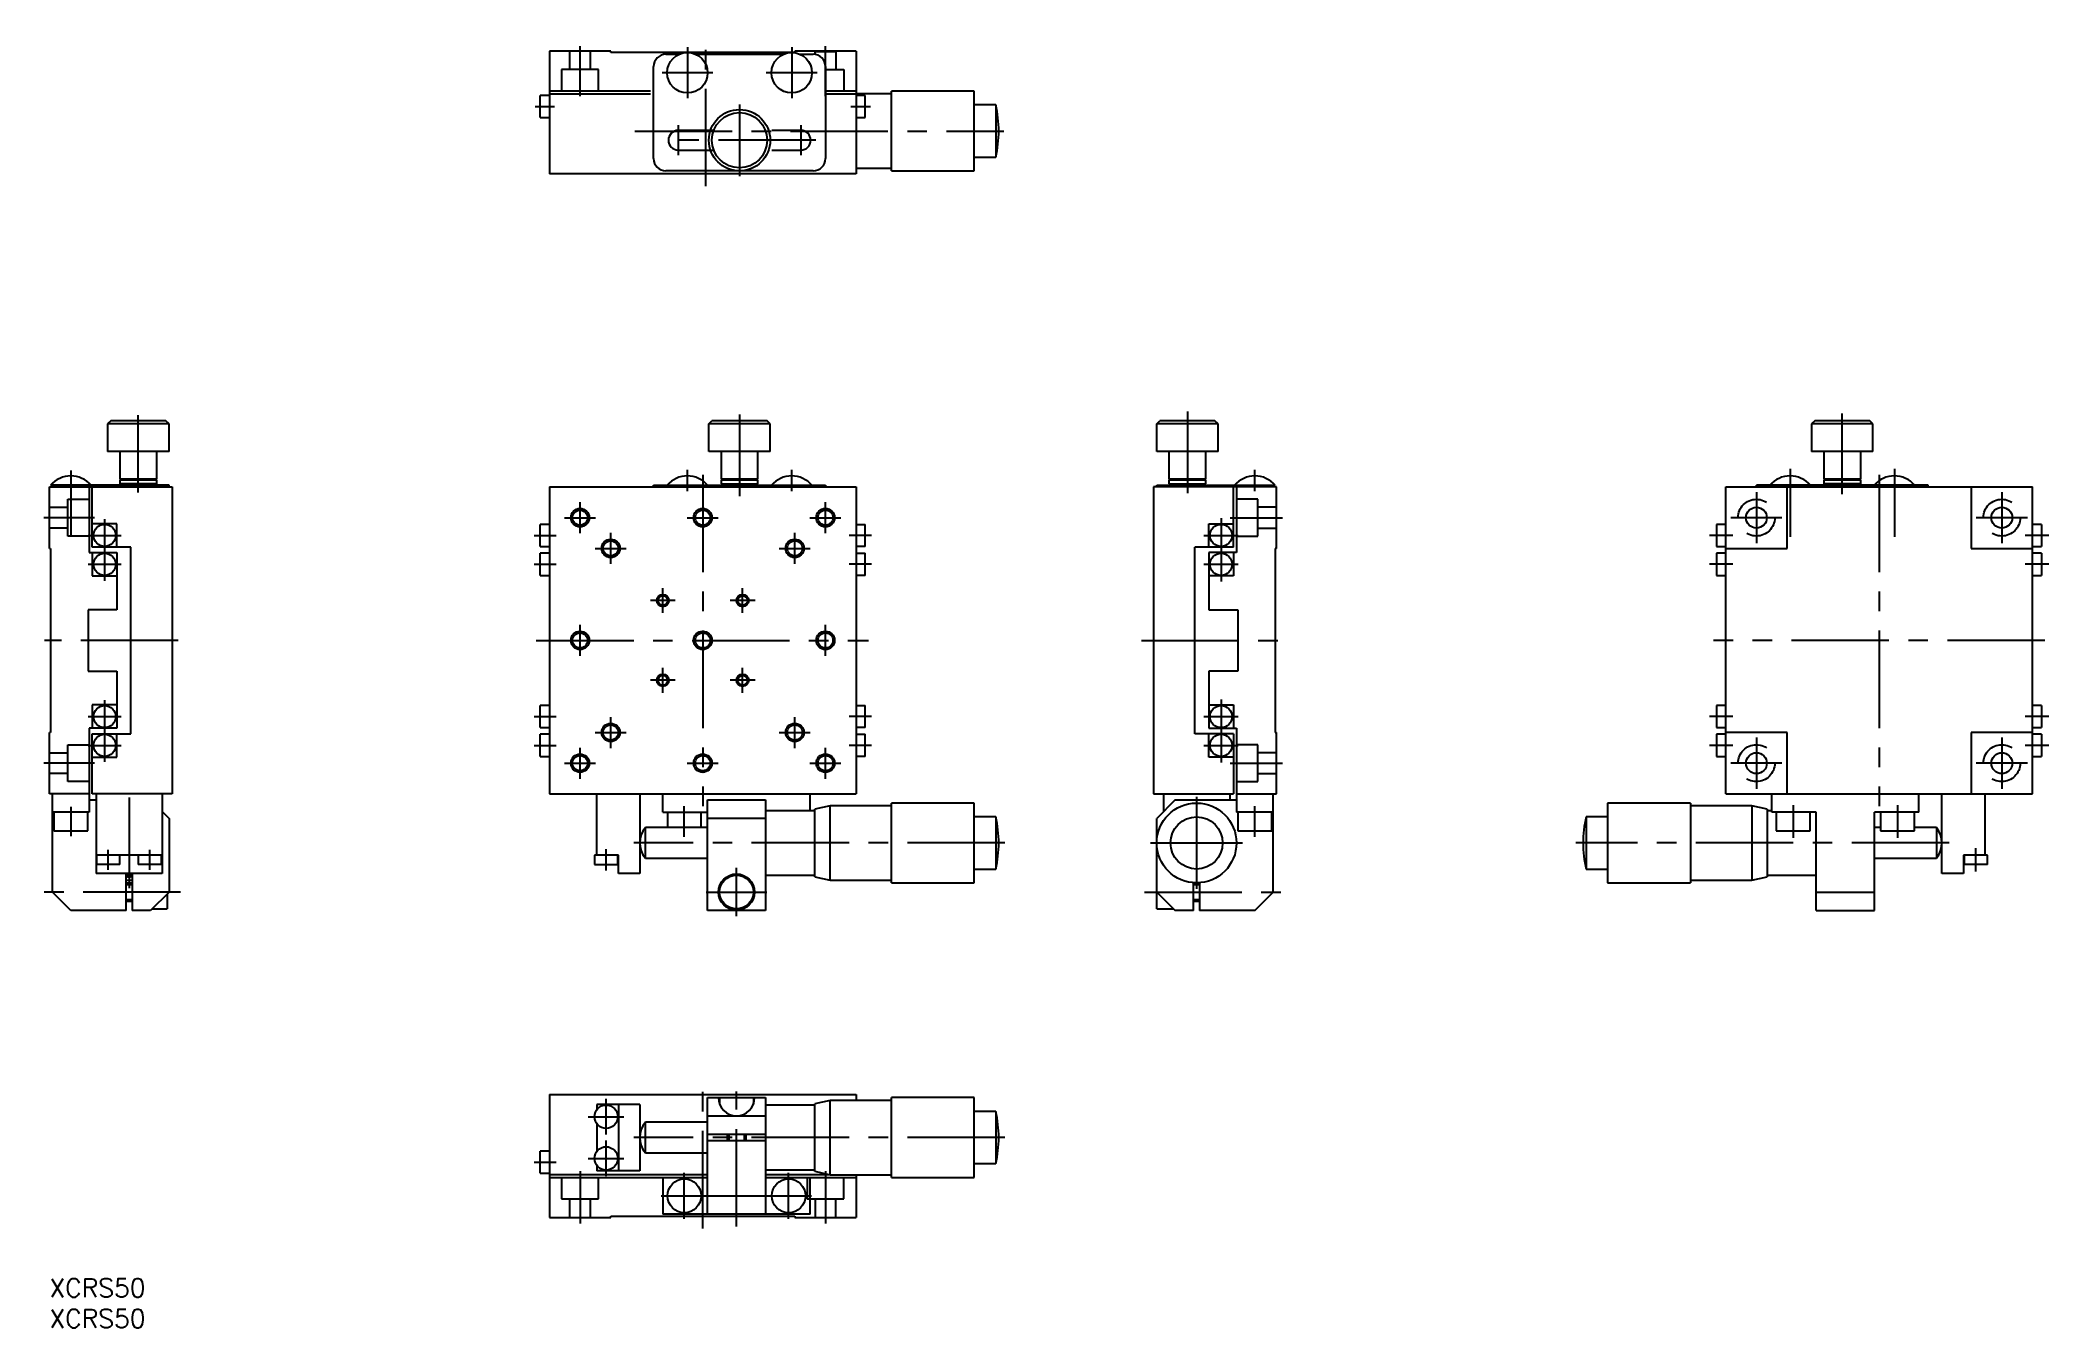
# Model space of a CAD drawing. Extents: x -2 to 326, y -8 to 202.
import ezdxf

# ---------------------------------------------------------------- set-up
doc = ezdxf.new("R2010")
doc.units = 0
doc.header["$LTSCALE"] = 0.5
doc.linetypes.add('CENTER', pattern=[50.8, 31.75, -6.35, 6.35, -6.35])
doc.linetypes.add('DASHED', pattern=[19.05, 12.7, -6.35])
for name, color, linetype in [('MSM_CENTER', 1, 'CENTER'), ('MSM_CONTINUOUS', 7, 'CONTINUOUS'), ('MSM_DASHED', 4, 'DASHED'), ('MSM_NARROW', 5, 'CONTINUOUS'), ('MSM_PART_NUMBER', 7, 'CONTINUOUS')]:
    doc.layers.add(name, color=color, linetype=linetype)
doc.styles.get("Standard").update_dxf_attribs({"font": 'txt.shx', "height": 3, "bigfont": 'bigfont.shx'})

# ---------------------------------------------------------------- blocks, each defined once
blk = doc.blocks.new('*U5')
at = {"layer": 'MSM_PART_NUMBER'}
blk.add_text('XCRS50', height=3, dxfattribs=at).set_placement((0, -3))
blk = doc.blocks.new('*U6')
at = {"layer": 'MSM_PART_NUMBER'}
blk.add_text('XCRS50', height=3, dxfattribs=at).set_placement((0, -8))

msp = doc.modelspace()

# ---------------------------------------------------------------- linework, layer by layer
at = {"layer": 'MSM_CENTER'}
for p, q in [((86.5, 192.66), (86.5, 200.84)), ((104, 200.64), (104, 192.36)), ((107, 178), (107, 201.8)), ((121, 200.64), (121, 192.36)), ((126.5, 192.66), (126.5, 200.84)), ((108.14, 196.5), (99.86, 196.5)), ((125.14, 196.5), (116.86, 196.5)), ((79.16, 191), (82.34, 191)), ((112.5, 191.34), (112.5, 179.66)), ((130.66, 191), (133.84, 191)), ((95.41, 187), (155.59, 187)), ((102.5, 187.94), (102.5, 183.06)), ((122.5, 187.94), (122.5, 183.06)), ((124.94, 185.5), (100.06, 185.5)), ((112.5, 140.8), (112.5, 127.5)), ((185.5, 141.3), (185.5, 128)), ((292.25, 127.83), (292.25, 140.97)), ((14.5, 128.12), (14.5, 140.68)), ((3.5, 131.68), (3.5, 121.16)), ((104, 128.3), (104, 131.8)), ((106.5, 131), (106.5, 77)), ((121, 128.3), (121, 131.8)), ((196.5, 128.3), (196.5, 131.8)), ((283.75, 131.97), (283.75, 120.87)), ((298.25, 131), (298.25, 77)), ((300.75, 131.97), (300.75, 120.87)), ((278.25, 128.17), (278.25, 119.83)), ((318.25, 128.17), (318.25, 119.83)), ((86.5, 121.47), (86.5, 126.52)), ((126.5, 121.47), (126.5, 126.52)), ((7.38, 124), (-0.88, 124)), ((9, 123.78), (9, 113.72)), ((83.97, 124), (89.02, 124)), ((91.5, 116.47), (91.5, 121.52)), ((103.97, 124), (109.02, 124)), ((121.5, 116.47), (121.5, 121.52)), ((123.97, 124), (129.02, 124)), ((191, 123.9), (191, 113.6)), ((192.5, 124), (201, 124)), ((282.42, 124), (274.08, 124)), ((322.42, 124), (314.08, 124)), ((6.32, 121.1), (11.68, 121.1)), ((79, 121.1), (82.63, 121.1)), ((88.97, 119), (94.02, 119)), ((118.97, 119), (124.02, 119)), ((134, 121.1), (130.37, 121.1)), ((188.2, 121.1), (193.8, 121.1)), ((274.42, 121.1), (270.58, 121.1)), ((325.92, 121.1), (322.08, 121.1)), ((6.32, 116.4), (11.68, 116.4)), ((79, 116.4), (82.63, 116.4)), ((134, 116.4), (130.37, 116.4)), ((188.2, 116.4), (193.8, 116.4)), ((274.42, 116.4), (270.58, 116.4)), ((325.92, 116.4), (322.08, 116.4)), ((100, 108.47), (100, 112.52)), ((113, 108.47), (113, 112.52)), ((102.02, 110.5), (97.97, 110.5)), ((115.02, 110.5), (110.97, 110.5)), ((86.5, 101.47), (86.5, 106.52)), ((126.5, 101.47), (126.5, 106.52)), ((21, 104), (-0.8, 104)), ((79.37, 104), (133.5, 104)), ((178, 104), (201.8, 104)), ((325.25, 104), (271.25, 104)), ((100, 95.47), (100, 99.52)), ((113, 95.47), (113, 99.52)), ((102.02, 97.5), (97.97, 97.5)), ((115.02, 97.5), (110.97, 97.5)), ((9, 94.28), (9, 84.22)), ((191, 94.4), (191, 84.1)), ((6.32, 91.6), (11.68, 91.6)), ((79, 91.6), (82.63, 91.6)), ((88.97, 89), (94.02, 89)), ((91.5, 86.47), (91.5, 91.52)), ((118.97, 89), (124.02, 89)), ((121.5, 86.47), (121.5, 91.52)), ((134, 91.6), (130.37, 91.6)), ((188.2, 91.6), (193.8, 91.6)), ((274.42, 91.6), (270.58, 91.6)), ((325.92, 91.6), (322.08, 91.6)), ((6.32, 86.9), (11.68, 86.9)), ((79, 86.9), (82.63, 86.9)), ((86.5, 81.47), (86.5, 86.52)), ((126.5, 81.47), (126.5, 86.52)), ((134, 86.9), (130.37, 86.9)), ((188.2, 86.9), (193.8, 86.9)), ((274.42, 86.9), (270.58, 86.9)), ((278.25, 88.17), (278.25, 79.83)), ((318.25, 88.17), (318.25, 79.83)), ((325.92, 86.9), (322.08, 86.9)), ((7.38, 84), (-0.88, 84)), ((83.97, 84), (89.02, 84)), ((103.97, 84), (109.02, 84)), ((123.97, 84), (129.02, 84)), ((192.5, 84), (201, 84)), ((282.42, 84), (274.08, 84)), ((322.42, 84), (314.08, 84)), ((3.5, 76.88), (3.5, 72.12)), ((13, 78.38), (13, 63.62)), ((103.5, 72), (103.5, 77)), ((187, 78.5), (187, 63.5)), ((196.5, 72), (196.5, 77)), ((284.25, 77.17), (284.25, 71.83)), ((301.25, 77.17), (301.25, 71.83)), ((9.6, 66.62), (9.6, 69.88)), ((16.4, 66.62), (16.4, 69.88)), ((90.75, 66.5), (90.75, 70)), ((155.75, 71), (95.25, 71)), ((179.5, 71), (194.5, 71)), ((309.67, 71), (248.83, 71)), ((314, 66.33), (314, 70.17)), ((112, 59.05), (112, 66.95)), ((21.38, 63), (-1.5, 63)), ((107.05, 63), (116.95, 63)), ((178.5, 63), (201.5, 63)), ((106.5, 8.2), (106.5, 32)), ((112, 8.5), (112, 30.5)), ((87.85, 26.4), (93.65, 26.4)), ((90.75, 23.5), (90.75, 29.3)), ((155.75, 23), (95.25, 23)), ((90.75, 16.7), (90.75, 22.5)), ((79, 19), (82.63, 19)), ((86.5, 17.5), (86.5, 9)), ((87.85, 19.6), (93.65, 19.6)), ((103.5, 9.75), (103.5, 17.25)), ((120.5, 9.75), (120.5, 17.25)), ((126.5, 17.5), (126.5, 9)), ((99.75, 13.5), (107.25, 13.5)), ((116.75, 13.5), (124.25, 13.5))]:
    msp.add_line(p, q, dxfattribs=at)
at = {"layer": 'MSM_CONTINUOUS'}
for p, q in [((91.5, 200), (81.5, 200)), ((81.5, 200), (81.5, 180)), ((91.5, 199.8), (91.5, 200)), ((121.5, 199.8), (91.5, 199.8)), ((131.5, 200), (121.5, 200)), ((121.5, 200), (121.5, 199.8)), ((131.5, 200), (131.5, 180)), ((98.5, 182.5), (98.5, 197.5)), ((100.5, 199.5), (102.63, 199.5)), ((105.37, 199.5), (119.63, 199.5)), ((122.37, 199.5), (124.5, 199.5)), ((126.5, 197.5), (126.5, 182.5)), ((98, 193.5), (81.5, 193.5)), ((131.5, 193.5), (126.5, 193.5)), ((150.75, 193.5), (137.25, 193.5)), ((137.25, 180.5), (137.25, 193.5)), ((150.75, 180.5), (150.75, 193.5)), ((81.5, 192.8), (80, 192.8)), ((80, 189.2), (80, 192.8)), ((98, 193), (81.5, 193)), ((131.5, 193), (126.5, 193)), ((137.25, 193.05), (131.5, 193.05)), ((133, 192.8), (131.5, 192.8)), ((133, 189.2), (133, 192.8)), ((154.25, 191.25), (150.75, 191.25)), ((154.25, 191.25), (154.25, 182.75)), ((80, 189.2), (81.5, 189.2)), ((108.26, 187.1), (102.5, 187.1)), ((122.5, 187.1), (117.74, 187.1)), ((131.5, 189.2), (133, 189.2)), ((102.5, 183.9), (108.26, 183.9)), ((117.74, 183.9), (122.5, 183.9)), ((124.5, 180.5), (100.5, 180.5)), ((131.5, 180.95), (137.25, 180.95)), ((137.25, 180.5), (150.75, 180.5)), ((150.75, 182.75), (154.25, 182.75)), ((131.5, 180), (81.5, 180)), ((10, 139.8), (9.5, 139.3)), ((9.5, 139.3), (9.5, 134.8)), ((19.5, 139.3), (9.5, 139.3)), ((19, 139.8), (10, 139.8)), ((19.5, 139.3), (19, 139.8)), ((19.5, 134.8), (19.5, 139.3)), ((107.5, 139.3), (108, 139.8)), ((107.5, 134.8), (107.5, 139.3)), ((117.5, 139.3), (107.5, 139.3)), ((117, 139.8), (108, 139.8)), ((117.5, 139.3), (117, 139.8)), ((117.5, 134.8), (117.5, 139.3)), ((180.5, 139.3), (181, 139.8)), ((180.5, 134.8), (180.5, 139.3)), ((190.5, 139.3), (180.5, 139.3)), ((190, 139.8), (181, 139.8)), ((190.5, 139.3), (190, 139.8)), ((190.5, 134.8), (190.5, 139.3)), ((287.75, 139.8), (287.25, 139.3)), ((287.25, 139.3), (287.25, 134.8)), ((297.25, 139.3), (287.25, 139.3)), ((296.75, 139.8), (287.75, 139.8)), ((297.25, 139.3), (296.75, 139.8)), ((297.25, 134.8), (297.25, 139.3)), ((19.5, 134.8), (9.5, 134.8)), ((11.5, 134.8), (11.5, 130.3)), ((17.5, 130.3), (17.5, 134.8)), ((117.5, 134.8), (107.5, 134.8)), ((109.5, 134.8), (109.5, 130.3)), ((115.5, 130.3), (115.5, 134.8)), ((190.5, 134.8), (180.5, 134.8)), ((182.5, 134.8), (182.5, 130.3)), ((188.5, 130.3), (188.5, 134.8)), ((297.25, 134.8), (287.25, 134.8)), ((289.25, 134.8), (289.25, 130.3)), ((295.25, 130.3), (295.25, 134.8)), ((0, 119), (0, 129)), ((0, 129), (20, 129)), ((19.5, 129.3), (0.2, 129.3)), ((0.5, 129), (0.5, 129.3)), ((6.5, 129), (6.5, 118.3)), ((7, 119.2), (7, 129)), ((11.7, 130.3), (11.5, 130.1)), ((17.5, 130.3), (11.5, 130.3)), ((11.5, 130.1), (11.5, 129.5)), ((17.5, 130.1), (11.5, 130.1)), ((11.5, 129.5), (11.7, 129.3)), ((17.5, 129.5), (11.5, 129.5)), ((17.5, 130.1), (17.3, 130.3)), ((17.3, 129.3), (17.5, 129.5)), ((17.5, 129.5), (17.5, 130.1)), ((19.5, 129), (19.5, 129.3)), ((20, 129), (20, 79)), ((81.5, 129), (81.5, 79)), ((81.5, 129), (131.5, 129)), ((98.5, 129), (98.5, 129.3)), ((98.5, 129.3), (126.5, 129.3)), ((109.7, 130.3), (109.5, 130.1)), ((115.5, 130.3), (109.5, 130.3)), ((109.5, 130.1), (109.5, 129.5)), ((115.5, 130.1), (109.5, 130.1)), ((109.5, 129.5), (109.7, 129.3)), ((109.5, 129.5), (115.5, 129.5)), ((115.5, 130.1), (115.3, 130.3)), ((115.3, 129.3), (115.5, 129.5)), ((115.5, 129.5), (115.5, 130.1)), ((126.5, 129.3), (126.5, 129)), ((131.5, 129), (131.5, 79)), ((180, 129), (180, 79)), ((200, 129), (180, 129)), ((180.5, 129), (180.5, 129.3)), ((180.5, 129.3), (199.8, 129.3)), ((182.7, 130.3), (182.5, 130.1)), ((188.5, 130.3), (182.5, 130.3)), ((182.5, 130.1), (182.5, 129.5)), ((188.5, 130.1), (182.5, 130.1)), ((182.5, 129.5), (182.7, 129.3)), ((182.5, 129.5), (188.5, 129.5)), ((188.5, 130.1), (188.3, 130.3)), ((188.3, 129.3), (188.5, 129.5)), ((188.5, 129.5), (188.5, 130.1)), ((193, 119.2), (193, 129)), ((193.5, 129), (193.5, 118.3)), ((199.5, 129.3), (199.5, 129)), ((200, 119), (200, 129)), ((273.25, 79), (273.25, 129)), ((273.25, 129), (323.25, 129)), ((278.25, 129), (278.25, 129.3)), ((306.25, 129.3), (278.25, 129.3)), ((283.25, 119), (283.25, 129)), ((289.45, 130.3), (289.25, 130.1)), ((295.25, 130.3), (289.25, 130.3)), ((289.25, 130.1), (289.25, 129.5)), ((295.25, 130.1), (289.25, 130.1)), ((289.25, 129.5), (289.45, 129.3)), ((295.25, 129.5), (289.25, 129.5)), ((295.25, 130.1), (295.05, 130.3)), ((295.05, 129.3), (295.25, 129.5)), ((295.25, 129.5), (295.25, 130.1)), ((306.25, 129), (306.25, 129.3)), ((313.25, 129), (313.25, 119)), ((323.25, 79), (323.25, 129)), ((11, 123), (7, 123)), ((11, 119.2), (11, 123)), ((81.5, 122.9), (80, 122.9)), ((80, 119.3), (80, 122.9)), ((131.5, 122.9), (133, 122.9)), ((133, 119.3), (133, 122.9)), ((189, 123), (193, 123)), ((189, 119.2), (189, 123)), ((273.25, 122.9), (271.75, 122.9)), ((271.75, 122.9), (271.75, 119.3)), ((324.75, 122.9), (323.25, 122.9)), ((324.75, 122.9), (324.75, 119.3)), ((0, 119), (0.2, 119)), ((0.2, 119), (0.2, 89)), ((6.5, 118.3), (11, 118.3)), ((13.3, 119.2), (7, 119.2)), ((7, 118.3), (7, 114.5)), ((11, 118.3), (11, 109)), ((13.3, 88.8), (13.3, 119.2)), ((80, 119.3), (81.5, 119.3)), ((81.5, 118.2), (80, 118.2)), ((80, 114.6), (80, 118.2)), ((133, 119.3), (131.5, 119.3)), ((131.5, 118.2), (133, 118.2)), ((133, 114.6), (133, 118.2)), ((193, 119.2), (186.7, 119.2)), ((186.7, 88.8), (186.7, 119.2)), ((189, 118.3), (189, 109)), ((193.5, 118.3), (189, 118.3)), ((193, 118.3), (193, 114.5)), ((200, 119), (199.8, 119)), ((199.8, 119), (199.8, 89)), ((271.75, 119.3), (273.25, 119.3)), ((273.25, 118.2), (271.75, 118.2)), ((271.75, 118.2), (271.75, 114.6)), ((273.25, 119), (283.25, 119)), ((313.25, 119), (323.25, 119)), ((323.25, 119.3), (324.75, 119.3)), ((324.75, 118.2), (323.25, 118.2)), ((324.75, 118.2), (324.75, 114.6)), ((80, 114.6), (81.5, 114.6)), ((133, 114.6), (131.5, 114.6)), ((271.75, 114.6), (273.25, 114.6)), ((323.25, 114.6), (324.75, 114.6)), ((7, 114.5), (11, 114.5)), ((193, 114.5), (189, 114.5)), ((11, 109), (6.3, 109)), ((6.3, 109), (6.3, 99)), ((189, 109), (193.7, 109)), ((193.7, 109), (193.7, 99)), ((6.3, 99), (11, 99)), ((11, 99), (11, 89.7)), ((189, 99), (189, 89.7)), ((193.7, 99), (189, 99)), ((7, 93.5), (7, 89.7)), ((11, 93.5), (7, 93.5)), ((81.5, 93.4), (80, 93.4)), ((80, 89.8), (80, 93.4)), ((131.5, 93.4), (133, 93.4)), ((133, 89.8), (133, 93.4)), ((189, 93.5), (193, 93.5)), ((193, 93.5), (193, 89.7)), ((273.25, 93.4), (271.75, 93.4)), ((271.75, 93.4), (271.75, 89.8)), ((324.75, 93.4), (323.25, 93.4)), ((324.75, 93.4), (324.75, 89.8)), ((0, 79), (0, 89)), ((0.2, 89), (0, 89)), ((11, 89.7), (6.5, 89.7)), ((6.5, 89.7), (6.5, 76)), ((7, 79), (7, 88.8)), ((7, 88.8), (13.3, 88.8)), ((11, 85), (11, 88.8)), ((80, 89.8), (81.5, 89.8)), ((81.5, 88.7), (80, 88.7)), ((80, 85.1), (80, 88.7)), ((133, 89.8), (131.5, 89.8)), ((131.5, 88.7), (133, 88.7)), ((133, 85.1), (133, 88.7)), ((193, 88.8), (186.7, 88.8)), ((189, 89.7), (193.5, 89.7)), ((189, 85), (189, 88.8)), ((193, 88.8), (193, 79)), ((193.5, 89.7), (193.5, 76)), ((199.8, 89), (200, 89)), ((200, 79), (200, 89)), ((271.75, 89.8), (273.25, 89.8)), ((273.25, 88.7), (271.75, 88.7)), ((271.75, 88.7), (271.75, 85.1)), ((283.25, 89), (273.25, 89)), ((283.25, 79), (283.25, 89)), ((323.25, 89), (313.25, 89)), ((313.25, 89), (313.25, 79)), ((323.25, 89.8), (324.75, 89.8)), ((324.75, 88.7), (323.25, 88.7)), ((324.75, 88.7), (324.75, 85.1)), ((7, 85), (11, 85)), ((80, 85.1), (81.5, 85.1)), ((133, 85.1), (131.5, 85.1)), ((193, 85), (189, 85)), ((271.75, 85.1), (273.25, 85.1)), ((323.25, 85.1), (324.75, 85.1)), ((6.5, 79), (0, 79)), ((0.5, 63), (0.5, 79)), ((20, 79), (7, 79)), ((7.6, 79), (7.6, 66)), ((18.4, 79), (18.4, 66)), ((81.5, 79), (131.5, 79)), ((89.25, 69), (89.25, 79)), ((96.25, 79), (96.25, 66)), ((100, 76), (100, 79)), ((124, 76.25), (124, 79)), ((180, 79), (193, 79)), ((181.6, 79), (181.6, 76.1)), ((192.4, 79), (192.4, 78)), ((193.5, 79), (200, 79)), ((199.5, 63), (199.5, 79)), ((273.25, 79), (323.25, 79)), ((280.75, 76), (280.75, 79)), ((304.75, 76), (304.75, 79)), ((308.5, 66), (308.5, 79)), ((315.5, 79), (315.5, 69)), ((6.5, 76), (0.5, 76)), ((0.75, 76), (0.75, 73)), ((6.25, 73), (6.25, 76)), ((6.5, 78), (7.6, 78)), ((18.4, 76.1), (19.5, 75)), ((100, 76), (107.25, 76)), ((100.75, 76), (100.75, 73.5)), ((106.25, 73.5), (106.25, 76)), ((107.25, 78), (116.75, 78)), ((107.25, 60), (107.25, 78)), ((116.75, 78), (116.75, 60)), ((124.75, 76.25), (116.75, 76.25)), ((127.25, 77.05), (124.75, 76.5)), ((124.75, 65.5), (124.75, 76.5)), ((137.25, 77.05), (127.25, 77.05)), ((127.25, 64.95), (127.25, 77.05)), ((150.75, 77.5), (137.25, 77.5)), ((137.25, 64.5), (137.25, 77.5)), ((150.75, 64.5), (150.75, 77.5)), ((183.5, 78), (180.5, 75)), ((183.5, 78), (193.5, 78)), ((199.5, 76), (193.5, 76)), ((193.75, 76), (193.75, 73)), ((199.25, 73), (199.25, 76)), ((267.5, 77.5), (254, 77.5)), ((254, 77.5), (254, 64.5)), ((267.5, 77.5), (267.5, 64.5)), ((277.5, 77.05), (267.5, 77.05)), ((280, 76.5), (277.5, 77.05)), ((277.5, 77.05), (277.5, 64.95)), ((280, 76.5), (280, 65.5)), ((280.75, 76.25), (280, 76.25)), ((288, 76), (280.75, 76)), ((281.5, 76), (281.5, 73)), ((287, 73), (287, 76)), ((288, 60), (288, 76)), ((304.75, 76), (297.5, 76)), ((297.5, 60), (297.5, 76)), ((298.5, 76), (298.5, 73)), ((304, 73), (304, 76)), ((0.75, 73), (6.25, 73)), ((19.5, 75), (19.5, 63)), ((107.25, 73.5), (97.15, 73.5)), ((97.15, 68.5), (97.15, 73.5)), ((116.75, 75), (107.25, 75)), ((154.25, 75.25), (150.75, 75.25)), ((154.25, 75.25), (154.25, 66.75)), ((180.5, 60.25), (180.5, 75)), ((193.75, 73), (199.25, 73)), ((254, 75.25), (250.5, 75.25)), ((250.5, 75.25), (250.5, 66.75)), ((281.5, 73), (287, 73)), ((298.5, 73.5), (297.5, 73.5)), ((298.5, 73), (304, 73)), ((307.6, 73.5), (304, 73.5)), ((307.6, 73.5), (307.6, 68.5)), ((18.4, 69), (7.6, 69)), ((7.7, 69), (7.7, 67.5)), ((11.5, 67.5), (11.5, 69)), ((14.5, 69), (14.5, 67.5)), ((18.3, 67.5), (18.3, 69)), ((92.75, 69), (88.85, 69)), ((88.85, 69), (88.85, 67.5)), ((92.65, 67.5), (92.65, 69)), ((92.75, 66), (92.75, 69)), ((312, 69), (312, 66)), ((315.9, 69), (312, 69)), ((312.1, 69), (312.1, 67.5)), ((315.9, 67.5), (315.9, 69)), ((18.4, 66), (7.6, 66)), ((11.5, 67.5), (7.7, 67.5)), ((12.5, 60), (12.5, 66)), ((13.5, 66), (13.5, 60)), ((18.3, 67.5), (14.5, 67.5)), ((88.85, 67.5), (92.65, 67.5)), ((96.25, 66), (92.75, 66)), ((97.15, 68.5), (107.25, 68.5)), ((116.75, 65.75), (124.75, 65.75)), ((124.75, 65.5), (127.25, 64.95)), ((150.75, 66.75), (154.25, 66.75)), ((250.5, 66.75), (254, 66.75)), ((277.5, 64.95), (280, 65.5)), ((280, 65.75), (288, 65.75)), ((297.5, 68.5), (307.6, 68.5)), ((312, 66), (308.5, 66)), ((315.9, 67.5), (312.1, 67.5)), ((3.5, 60), (0.5, 63)), ((12.5, 64.5), (13.5, 64.5)), ((19.5, 63), (16.5, 60)), ((19.2, 62.7), (19.2, 60.25)), ((107.25, 63), (109.05, 63)), ((114.95, 63), (116.75, 63)), ((127.25, 64.95), (137.25, 64.95)), ((137.25, 64.5), (150.75, 64.5)), ((180.5, 63), (183.5, 60)), ((186.5, 60), (186.5, 64.52)), ((186.5, 64.5), (187.5, 64.5)), ((187.5, 64.52), (187.5, 60)), ((196.5, 60), (199.5, 63)), ((254, 64.5), (267.5, 64.5)), ((267.5, 64.95), (277.5, 64.95)), ((288, 63), (297.5, 63)), ((12.5, 60), (3.5, 60)), ((12.5, 61.5), (13.5, 61.5)), ((16.5, 60), (13.5, 60)), ((16.75, 60.25), (19.2, 60.25)), ((116.75, 60), (107.25, 60)), ((180.5, 60.25), (183.25, 60.25)), ((186.5, 60), (183.5, 60)), ((186.5, 61.5), (187.5, 61.5)), ((196.5, 60), (187.5, 60)), ((288, 60), (297.5, 60)), ((81.5, 30), (131.5, 30)), ((81.5, 30), (81.5, 10)), ((107.25, 10.5), (107.25, 29.5)), ((107.25, 29.5), (116.75, 29.5)), ((109.25, 29.5), (109.25, 28.43)), ((114.75, 29.5), (114.75, 28.43)), ((116.75, 29.5), (116.75, 10.5)), ((131.5, 30), (131.5, 29.05)), ((150.75, 29.5), (137.25, 29.5)), ((137.25, 16.5), (137.25, 29.5)), ((150.75, 16.5), (150.75, 29.5)), ((96.25, 28.4), (89.25, 28.4)), ((89.25, 28.4), (89.25, 27.57)), ((92.75, 28.4), (92.75, 17.6)), ((96.25, 28.4), (96.25, 17.6)), ((116.75, 26.5), (107.25, 26.5)), ((124.75, 28.25), (116.75, 28.25)), ((127.25, 29.05), (124.75, 28.5)), ((124.75, 17.5), (124.75, 28.5)), ((137.25, 29.05), (127.25, 29.05)), ((127.25, 16.95), (127.25, 29.05)), ((154.25, 27.25), (150.75, 27.25)), ((154.25, 27.25), (154.25, 18.75)), ((89.25, 25.23), (89.25, 20.77)), ((107.25, 25.5), (97.15, 25.5)), ((97.15, 20.5), (97.15, 25.5)), ((116.75, 23.5), (107.25, 23.5)), ((110.5, 23.5), (110.5, 22.5)), ((113.5, 23.5), (113.5, 22.5)), ((81.5, 20.8), (80, 20.8)), ((80, 17.2), (80, 20.8)), ((97.15, 20.5), (107.25, 20.5)), ((107.25, 22.5), (116.75, 22.5)), ((80, 17.2), (81.5, 17.2)), ((81.5, 17), (107.25, 17)), ((81.5, 16.5), (107.25, 16.5)), ((89.25, 18.43), (89.25, 17.6)), ((96.25, 17.6), (89.25, 17.6)), ((100, 16.5), (100, 10.5)), ((116.75, 17.75), (124.75, 17.75)), ((116.75, 17), (127.02, 17)), ((116.75, 16.5), (131.5, 16.5)), ((124, 10.5), (124, 16.5)), ((124.51, 17.75), (124.72, 17.63)), ((124.72, 17.63), (124.75, 17.61)), ((124.75, 17.5), (127.25, 16.95)), ((127.25, 16.95), (137.25, 16.95)), ((131.5, 16.95), (131.5, 10)), ((137.25, 16.5), (150.75, 16.5)), ((150.75, 18.75), (154.25, 18.75)), ((107.25, 13.5), (116.75, 13.5)), ((81.5, 10), (91.5, 10)), ((91.5, 10.2), (121.5, 10.2)), ((91.5, 10), (91.5, 10.2)), ((124, 10.5), (100, 10.5)), ((121.5, 10.2), (121.5, 10)), ((121.5, 10), (131.5, 10))]:
    msp.add_line(p, q, dxfattribs=at)
for centre, radius in [((104, 196.5), 3.3), ((121, 196.5), 3.3), ((112.5, 185.5), 5), ((112.5, 185.5), 4.5), ((86.5, 124), 1.23), ((106.5, 124), 1.23), ((126.5, 124), 1.23), ((278.25, 124), 1.7), ((318.25, 124), 1.7), ((9, 121.1), 1.8), ((191, 121.1), 1.8), ((9, 116.4), 1.8), ((91.5, 119), 1.23), ((121.5, 119), 1.23), ((191, 116.4), 1.8), ((100, 110.5), 0.783), ((113, 110.5), 0.783), ((86.5, 104), 1.23), ((106.5, 104), 1.23), ((126.5, 104), 1.23), ((100, 97.5), 0.783), ((113, 97.5), 0.783), ((9, 91.6), 1.8), ((191, 91.6), 1.8), ((9, 86.9), 1.8), ((91.5, 89), 1.23), ((121.5, 89), 1.23), ((191, 86.9), 1.8), ((86.5, 84), 1.23), ((106.5, 84), 1.23), ((126.5, 84), 1.23), ((278.25, 84), 1.7), ((318.25, 84), 1.7), ((187, 71), 6.5), ((187, 71), 4.25), ((112, 63), 2.95), ((112, 63), 2.75), ((90.75, 26.4), 1.9), ((90.75, 19.6), 1.9), ((103.5, 13.5), 2.75), ((120.5, 13.5), 2.75)]:
    msp.add_circle(centre, radius, dxfattribs=at)
for centre, radius, start, end in [((100.5, 197.5), 2, 90, 180), ((124.5, 197.5), 2, 0, 90), ((136.44, 187), 18.31, 346.5803, 13.4197), ((102.5, 185.5), 1.6, 90, 270), ((122.5, 185.5), 1.6, 270, 90), ((100.5, 182.5), 2, 180, 270), ((124.5, 182.5), 2, 270, 0), ((3.5, 126.42), 4.38, 41.1121, 138.8879), ((104, 126.43), 4.37, 41.0348, 138.9652), ((121, 126.43), 4.37, 41.0348, 138.9652), ((196.5, 126.43), 4.37, 41.0348, 138.9652), ((283.75, 126.42), 4.38, 41.1121, 138.8879), ((300.75, 126.42), 4.38, 41.1121, 138.8879), ((100.17, 71), 3.92, 140.4022, 219.5978), ((136.44, 71), 18.31, 346.5803, 13.4197), ((268.31, 71), 18.31, 166.5803, 193.4197), ((304.58, 71), 3.92, 320.4022, 39.5978), ((13, 71), 5.25, 264.535, 275.465), ((13, 71), 5.5, 264.7841, 275.2159), ((13, 71), 6.05, 265.2594, 274.7406), ((13, 71), 6.5, 265.5883, 274.4117), ((112, 29.5), 2.95, 180, 0), ((136.44, 23), 18.31, 346.5803, 13.4197), ((100.17, 23), 3.92, 140.4022, 219.5978)]:
    msp.add_arc(centre, radius, start, end, dxfattribs=at)
at = {"layer": 'MSM_DASHED'}
for p, q in [((84.8, 200), (84.8, 197)), ((88.2, 197), (88.2, 200)), ((124.8, 199.97), (124.78, 200)), ((124.8, 199.97), (128.2, 199.97)), ((124.8, 199.48), (124.8, 199.97)), ((128.23, 200), (128.2, 199.97)), ((128.2, 199.97), (128.2, 197.03)), ((89.5, 197), (83.5, 197)), ((83.5, 197), (83.5, 193.5)), ((89.5, 193.5), (89.5, 197)), ((126.5, 197.03), (128.2, 197.03)), ((126.5, 197), (129.5, 197)), ((128.2, 197.03), (128.23, 197)), ((129.5, 197), (129.5, 193.5)), ((0, 125.7), (3, 125.7)), ((3, 121), (3, 127)), ((3, 127), (6.5, 127)), ((197, 127), (193.5, 127)), ((197, 121), (197, 127)), ((200, 125.7), (197, 125.7)), ((3, 122.3), (0, 122.3)), ((197, 122.3), (200, 122.3)), ((6.5, 121), (3, 121)), ((193.5, 121), (197, 121)), ((0, 85.7), (3, 85.7)), ((3, 81), (3, 87)), ((3, 87), (6.5, 87)), ((197, 87), (193.5, 87)), ((197, 81), (197, 87)), ((200, 85.7), (197, 85.7)), ((3, 82.3), (0, 82.3)), ((197, 82.3), (200, 82.3)), ((6.5, 81), (3, 81)), ((193.5, 81), (197, 81)), ((83.5, 16.5), (83.5, 13)), ((89.5, 13), (89.5, 16.5)), ((123.5, 16.5), (123.5, 13)), ((129.5, 13), (129.5, 16.5)), ((83.5, 13), (89.5, 13)), ((84.8, 13), (84.8, 10)), ((88.2, 10), (88.2, 13)), ((123.5, 13), (129.5, 13)), ((124.8, 13), (124.8, 10)), ((128.2, 10), (128.2, 13))]:
    msp.add_line(p, q, dxfattribs=at)
for centre in [(278.25, 124), (318.25, 124), (278.25, 84), (318.25, 84)]:
    msp.add_circle(centre, 3, dxfattribs=at)
at = {"layer": 'MSM_NARROW'}
for p, q in [((12.5, 64.23), (13.5, 64.23)), ((186.5, 64.23), (187.5, 64.23)), ((12.5, 61.77), (13.5, 61.77)), ((186.5, 61.77), (187.5, 61.77)), ((110.77, 23.5), (110.77, 22.5)), ((113.23, 23.5), (113.23, 22.5))]:
    msp.add_line(p, q, dxfattribs=at)
for centre, radius in [((86.5, 124), 1.5), ((106.5, 124), 1.5), ((126.5, 124), 1.5), ((91.5, 119), 1.5), ((121.5, 119), 1.5), ((100, 110.5), 1), ((113, 110.5), 1), ((86.5, 104), 1.5), ((106.5, 104), 1.5), ((126.5, 104), 1.5), ((100, 97.5), 1), ((113, 97.5), 1), ((91.5, 89), 1.5), ((121.5, 89), 1.5), ((86.5, 84), 1.5), ((106.5, 84), 1.5), ((126.5, 84), 1.5)]:
    msp.add_circle(centre, radius, dxfattribs=at)

# ---------------------------------------------------------------- block references
at = {"layer": 'MSM_CONTINUOUS'}
for name in ['*U5', '*U6']:
    msp.add_blockref(name, (0, 0), dxfattribs=at)

doc.saveas('drawing.dxf')
